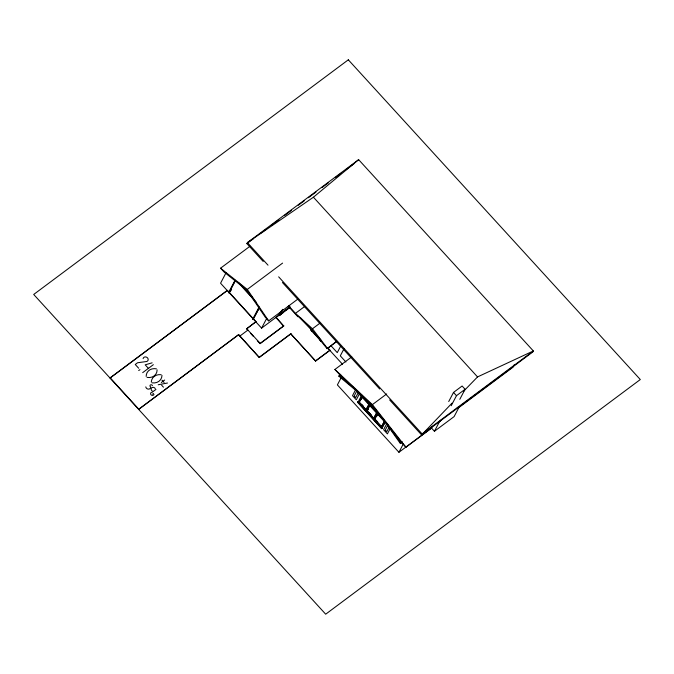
<?xml version="1.0" encoding="UTF-8"?>
<svg xmlns="http://www.w3.org/2000/svg" width="674" height="674" viewBox="0 0 674 674"><rect width="100%" height="100%" fill="white"/><g stroke="black" fill="none" stroke-linecap="round" stroke-linejoin="round"><path stroke-width="1.01" d="M256.01 321.692L246.532 328.895L256.01 321.692L227.382 290.342L110.005 378.021L226.43 291.185M238.697 334.607L138.633 409.371L238.697 334.607L239.969 335.989L247.914 330.066M226.068 272.726L220.558 283.215L261.588 328.137L279.204 315.002M263.231 261.495L246.895 243.609L247.409 242.623L358.644 159.662L533.345 350.96L532.822 351.946L421.595 434.907L389.639 399.909M228.587 292.659L235.116 280.216M228.941 292.39L235.007 280.839M228.916 293.022L235.336 280.78M231.603 289.677L229.27 292.752M239.969 335.989L259.263 357.464L238.588 334.818M259.161 306.864L252.733 319.105L253.07 319.468L259.49 307.647M253.07 319.468L259.136 307.908M261.588 328.137L266.483 318.827M289.441 307.167L275.851 317.505L283.67 326.064L260.038 343.689L257.333 340.732M280.746 311.607L279.12 315.365L281.505 310.824M279.112 315.575L278.775 315.213L279.112 315.575L290.157 307.336L289.828 306.973L280.881 313.747M280.064 314.868L279.727 314.505L282.322 309.846M282.81 309.299L279.946 314.75L279.002 315.457M288.758 307.765L289.702 305.971M283.67 326.064L276.02 317.176M290.839 333.916L315.609 361.045L290.839 333.916L259.263 357.464M312.618 328.802L311.658 330.622L310.781 329.653M288.303 306.274L297.849 316.729L298.102 316.249L311.388 329.46L327.117 348.66L336.343 341.533M327.909 347.742L329.864 350.404L315.609 361.045M340.665 346.15L337.261 352.628L330.951 345.711M344.178 348.45L340.294 355.847L345.914 361.997M401.856 442.473L400.39 443.568L386.472 423.887L356.175 390.709L338.853 376.176L340.715 374.323M341.145 377.735L337.388 384.896L398.932 452.279L431.453 428.024L432.405 426.204M355.695 389.564L352.502 395.655L356.302 399.825L359.503 393.726M356.875 390.819L354.17 395.975L355.653 397.609L358.366 392.445M361.761 395.09L357.81 402.605L381.594 428.647L382.209 428.083L381.829 428.47L357.827 401.974L381.829 428.251L384.879 422.665M361.887 396.582L358.753 402.547L358.307 401.62L358.079 402.1L381.863 428.133L381.594 428.647M358.517 402.723L362.123 396.405M366.209 409.716L359.267 402.437L362.174 396.893M360.893 399.53L362.351 396.767M361.087 399.581L362.494 396.893M366.033 409.851L368.939 404.307M369.411 405.723L366.488 411.014L365.915 410.382L369.049 404.417M368.838 405.091L365.915 410.382M366.488 411.014L369.622 405.049M368.147 408.924L367.178 410.769L373.767 418.318L366.993 410.904L369.908 405.369M367.406 410.744L368.349 408.95M373.767 418.318L376.673 412.774M377.592 413.339L374.222 419.489L373.649 418.849L376.774 412.884M377.019 412.707L373.649 418.849M374.222 419.489L377.356 413.516M381.678 426.65L374.727 419.371L377.819 413.701M376.555 416.524L377.962 413.836M381.501 426.785L384.407 421.25M385.09 421.983L381.956 427.956L381.383 427.324L384.509 421.351M381.383 427.324L384.306 422.025M386.8 423.617L383.599 429.709L387.407 433.879L390.145 428.656M387.98 424.873L385.267 430.029L386.758 431.663L389.016 427.367M400.39 443.568L402.252 441.714M398.932 452.279L403.162 444.225M421.595 434.907L452.01 403.17M448.716 401.552L453.509 392.428L462.111 386.008L465.085 389.269L459.811 399.311M431.453 428.024L434.427 431.284L439.212 422.177L441.335 419.877M451.209 405.731L456.483 395.689L465.085 389.269M514.405 364.541L513.007 367.195L457.806 408.36M463.678 391.173L477.537 376.918L533.345 350.96L422.109 433.921L278.657 276.837M268.008 265.177L247.409 242.623L313.427 197.212L358.644 159.662M246.895 243.609L253.635 238.579M261.226 232.926L266.281 229.152M271.336 225.386L278.918 219.724M284.816 215.326L291.556 210.296M298.296 205.267L304.201 200.869M308.414 197.726L315.996 192.073M321.894 187.667L328.634 182.646M335.374 177.616L341.271 173.218M345.492 170.075L353.917 163.79M297.697 299.214L268.656 320.875L265.168 317.058L246.911 290.157L224.105 272.06L220.567 268.193L249.978 246.254M138.718 370.565L139.956 369.638M220.567 268.193L247.291 289.424L282.583 263.104M142.694 372.638L153.36 364.676M161.339 382.529L164.667 380.043M155.947 389.429L152.139 392.268A1.752 1.525 27.7 0 0 150.58 393.667A1.752 1.525 27.7 0 0 152.147 395.385A1.752 1.525 27.7 0 0 153.958 394.256M152.509 394.164L153.453 393.456M279.727 314.505L280.3 314.691M289.222 307.833L290.165 307.125M279.828 315.129L283.021 312.744M288.683 305.937L295.456 313.351L304.471 306.628M283.838 325.736L260.215 343.361L246.642 328.676M259.439 357.136L291.008 333.588M311.017 329.476L310.588 329.889L321.026 341.095L321.38 340.833L320.917 340.977M295.456 313.351L312.466 328.76L319.847 323.25M311.54 330.707L312.121 330.681L311.767 330.951M319.923 339.89L320.504 339.864L320.142 340.126M327.117 348.66L336.958 341.322M315.777 360.716L330.041 350.076M430.433 428.967L405.942 447.233L401.19 442.034L372.065 405.209L339.654 374.651L334.911 369.453L351.752 356.883M338.853 376.176L340.311 375.089M357.734 402.151L358.307 401.62M334.911 369.453L372.377 404.627L386.699 393.945M374.727 419.371L377.617 422.202M434.427 431.284L454.099 416.616L458.876 407.509L457.25 407.408M152.105 362.839L145.18 364.828L148.6 368.568M158.213 384.761L167.472 383.017M363.042 397.348L365.333 398.856M364.002 398.401L366.327 399.952L369.234 404.13L358.762 392.664M376.159 410.382L367.515 400.92M339.249 375.41L352.965 387.205M313.427 197.212L477.537 376.918M453.509 392.428L456.483 395.689M282.406 282.49L379.698 389.024M300.216 317.429L320.807 339.974M327.733 348.07L342.51 364.255M320.268 340.041L321.144 341.01M288.101 307.041L289.095 308.128M384.02 420.323L373.556 408.857L377.128 411.772L378.788 414.594M361.626 404.408L363.572 406.54M369.36 412.876L371.307 415.007M375.14 419.211L377.743 422.05M360.118 403.044L363.505 406.751M366.723 410.837L381.619 427.139M243.634 287.486L249.928 294.378M251.326 295.911L252.725 297.445M238.377 282.389L252.371 297.706M239.304 283.746L256.12 302.154M250.585 333.335L253.281 336.292M162.013 380.212L164.111 382.512M161.634 385.191L163.453 387.179M138.675 368.231L135.255 364.482L137.572 362.755L145.82 361.618A2.612 2.275 27.7 0 0 148.179 359.537A2.612 2.275 27.7 0 0 145.82 356.959A2.612 2.275 27.7 0 0 143.115 358.661M110.123 377.802L138.751 409.152M372.377 404.627L405.942 447.233M312.466 328.76L327.328 348.256M389.227 426.912L400.794 442.801M247.291 289.424L268.665 320.858M378.122 412.867L379.588 415.47M146.182 376.454A9.529 8.282 27.7 0 1 156.41 368.83M157.109 369.866A9.461 8.231 27.7 0 1 147.033 377.381M151.296 382.048A9.849 8.56 27.7 0 1 161.153 374.702M161.987 375.393A9.655 8.4 27.7 0 1 152.012 382.832M152.434 385.587A1.323 1.146 27.7 0 0 150.386 384.989A1.323 1.146 27.7 0 0 150.656 386.918A2.502 2.174 27.7 0 1 148.482 389.134A2.502 2.174 27.7 0 1 145.811 386.859M152.24 390.954A2.233 1.938 27.7 0 1 151.827 387.71A2.233 1.938 27.7 0 1 155.273 388.696M358.972 402.386L366.151 410.205L358.998 402.37M348.315 59.809L33.7 294.462L325.685 614.191L640.3 379.538L348.315 59.809M374.104 408.705L371.391 406.498L369.192 403.322L374.104 408.705"/></g></svg>
